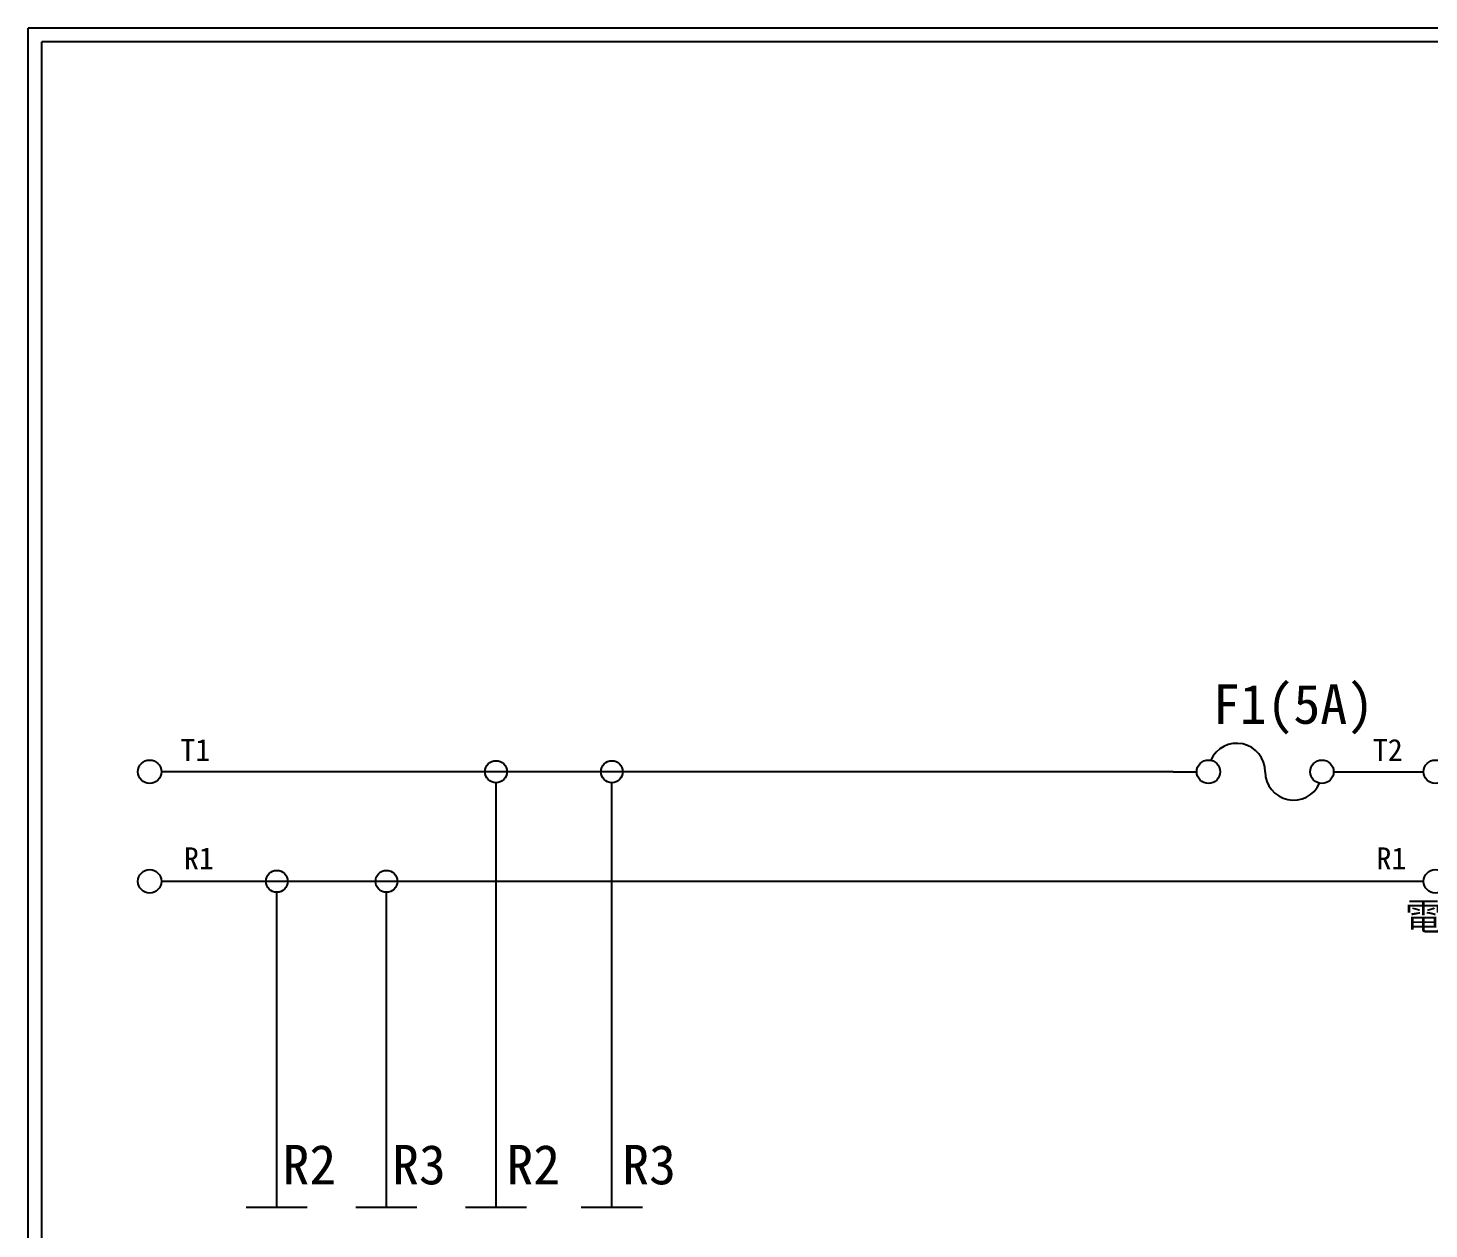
# Model space of a CAD drawing. Extents: x 10 to 297, y 3 to 207.
# Drawn here: x 10 to 137.8, y 97.4 to 207 of the extents above; entities that cross this region are included whole.
import ezdxf

# ---------------------------------------------------------------- set-up
doc = ezdxf.new("R2010")
doc.units = 0
doc.layers.get('0').update_dxf_attribs({"linetype": 'CONTINUOUS'})
for name, color, linetype in [('7', 7, 'CONTINUOUS'), ('圖框層', 7, 'CONTINUOUS'), ('標尺寸層', 3, 'CONTINUOUS')]:
    doc.layers.add(name, color=color, linetype=linetype)
doc.styles.add('CNS', font='romanc.shx', dxfattribs={"bigfont": 'chineset.shx'})
doc.styles.add('STSL', font='KAIU.TTF')

# ---------------------------------------------------------------- blocks, each defined once
blk = doc.blocks.new('FUSE')
at = {"color": 7}
for p, q in [((0, 0), (2.14, 0)), ((14.64, 0), (16.78, 0))]:
    blk.add_line(p, q, dxfattribs=at)
for centre in [(3.21, 0), (13.56, 0)]:
    blk.add_circle(centre, 1.07)
for centre, start, end in [((5.8, 0), 0, 156.116), ((10.98, 0), 180, 336.116)]:
    blk.add_arc(centre, 2.59, start, end, dxfattribs=at)

msp = doc.modelspace()

# ---------------------------------------------------------------- linework, layer by layer
for p, q in [((114.49, 139.12), (22.17, 139.12)), ((52.7, 99.39), (52.7, 138.12)), ((63.27, 99.39), (63.27, 138.12)), ((129.12, 139.12), (137.33, 139.12)), ((131.26, 139.12), (137.33, 139.12)), ((137.33, 129.12), (22.17, 129.12)), ((32.7, 99.39), (32.7, 128.12)), ((42.7, 99.39), (42.7, 128.12))]:
    msp.add_line(p, q)
for centre, radius in [((21.1, 139.12), 1.07), ((52.7, 139.12), 1), ((63.27, 139.12), 1), ((21.1, 129.12), 1.07), ((32.7, 129.12), 1), ((42.7, 129.12), 1)]:
    msp.add_circle(centre, radius)
at = {"layer": '7'}
for centre in [(138.4, 139.12), (138.4, 129.12)]:
    msp.add_circle(centre, 1.07, dxfattribs=at)
at = {"layer": '圖框層', "color": 7}
for p, q in [((297, 206.97), (10, 206.97)), ((10, 3), (10, 206.97)), ((295.75, 205.72), (11.25, 205.72)), ((11.25, 4.25), (11.25, 205.72))]:
    msp.add_line(p, q, dxfattribs=at)
at = {"layer": '標尺寸層', "color": 7}
for p, q in [((29.91, 99.39), (35.48, 99.39)), ((39.91, 99.39), (45.48, 99.39)), ((49.91, 99.39), (55.48, 99.39)), ((60.48, 99.39), (66.05, 99.39))]:
    msp.add_line(p, q, dxfattribs=at)

# ---------------------------------------------------------------- block references
at = {"color": 7}
msp.add_blockref('FUSE', (114.49, 139.12), dxfattribs=at)

# ---------------------------------------------------------------- texts
at = {"layer": '圖框層', "color": 4, "style": 'STSL'}
for s, height, p in [('F1(5A)', 3.6, (118.11, 143.49)), ('T1', 2, (23.9, 140.11)), ('T2', 2, (132.7, 140.11)), ('R1', 2, (24.23, 130.22)), ('R1', 2, (133.03, 130.22)), ('R2', 3.6, (33.22, 101.48)), ('R3', 3.6, (43.22, 101.48)), ('R2', 3.6, (53.65, 101.48)), ('R3', 3.6, (64.22, 101.48))]:
    msp.add_text(s, height=height, dxfattribs=at).set_placement(p)
at = {"layer": '標尺寸層', "color": 7, "insert": (135.62, 127.16), "char_height": 2.5, "width": 14.0847, "attachment_point": 1, "style": 'CNS'}
msp.add_mtext('{\\fDFKai-SB|b0|i0|c136|p65;電源開關}', dxfattribs=at)

doc.saveas('drawing.dxf')
